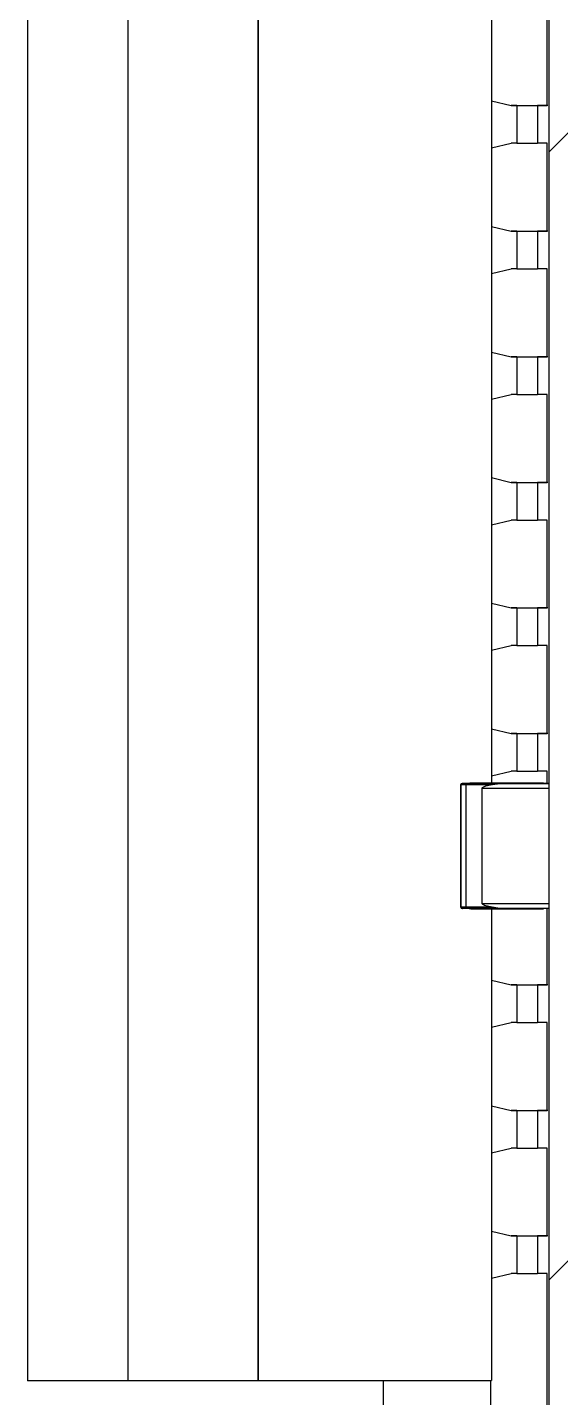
# Model space of a CAD drawing. Header units: millimetres. Extents: x -1 to 366, y 0 to 340.
# Drawn here: x 155.99 to 158.12, y 247.76 to 253.22 of the extents above; entities that cross this region are included whole.
import ezdxf

# ---------------------------------------------------------------- set-up
doc = ezdxf.new("R2010")
doc.units = ezdxf.units.MM
pattern_1 = [(45, (-418.589, -72.4933), (-2.245064, 2.245064), [])]

msp = doc.modelspace()

# ---------------------------------------------------------------- hatches: boundary and pattern name
at = {"linetype": 'Continuous', "lineweight": 18}
h = msp.add_hatch(dxfattribs=at)
h.set_pattern_fill('ANSI31', style=0)
h.set_pattern_definition(pattern_1)
h.paths.add_polyline_path([(158.0699, 268.3267), (158.0699, 246.3457), (158.8696, 246.3457), (158.8696, 268.3267)], flags=0)
h = msp.add_hatch(dxfattribs=at)
h.set_pattern_fill('ANSI31', style=0)
h.set_pattern_definition(pattern_1)
edge = h.paths.add_edge_path(flags=0)
edge.add_line((242.6483, 229.8011), (242.6574, 230.8011))
edge.add_arc((241.6575, 230.8102), 1, 359.4791, 449.4791)
edge.add_line((241.6665, 231.8101), (161.3305, 232.5405))
edge.add_arc((161.4214, 242.54), 10, 209.47532, 269.47914, ccw=False)
edge.add_line((152.7157, 237.6196), (142.9149, 237.6196))
edge.add_arc((142.9149, 247.6196), 10, 237.60016, 270, ccw=False)
edge.add_line((137.5566, 239.1763), (131.5378, 242.9959))
edge.add_arc((136.896, 251.4392), 10, 201.98008, 237.60016, ccw=False)
edge.add_arc((126.6956, 247.3221), 1, 21.9801, 90)
edge.add_line((126.6956, 248.3221), (126.135, 248.3221))
edge.add_arc((126.135, 247.3221), 1, 90, 180)
edge.add_line((125.135, 247.3221), (125.135, 244.0592))
edge.add_line((125.135, 244.0592), (152.6157, 226.6196))
edge.add_line((152.6157, 226.6196), (152.643, 229.6193))
edge.add_line((152.643, 229.6193), (241.6393, 228.8102))
edge.add_arc((241.6484, 229.8102), 1, 269.4791, 359.4791)

# ---------------------------------------------------------------- linework, layer by layer
at = {"color": 7, "linetype": 'Continuous', "lineweight": 25}
for p, q in [((155.9916, 262.2846), (155.9916, 247.8296)), ((156.3916, 262.2846), (156.3916, 247.8296)), ((156.9112, 247.8296), (156.9112, 262.2846)), ((156.9116, 262.2846), (156.9116, 247.8296)), ((158.0699, 261.6079), (158.0699, 246.3457)), ((157.8416, 255.5666), (157.8416, 250.2072)), ((158.0636, 252.9046), (158.0636, 253.2546)), ((157.8416, 252.9232), (157.9195, 252.9046)), ((157.9421, 252.9046), (157.9195, 252.9046)), ((157.9195, 252.9046), (157.9968, 252.9046)), ((157.9421, 252.9046), (157.9421, 252.7546)), ((157.9421, 252.9046), (158.0248, 252.9046)), ((157.9968, 252.9046), (158.0452, 252.9046)), ((158.0653, 252.9046), (158.0248, 252.9046)), ((158.0248, 252.9046), (158.0248, 252.7546)), ((158.0452, 252.9046), (158.0636, 252.9046)), ((157.8416, 252.736), (157.9195, 252.7546)), ((157.9421, 252.7546), (157.9195, 252.7546)), ((157.9421, 252.7546), (158.0248, 252.7546)), ((158.0636, 252.7546), (158.0248, 252.7546)), ((158.0636, 252.4046), (158.0636, 252.7546)), ((157.8416, 252.4232), (157.9195, 252.4046)), ((157.9421, 252.4046), (157.9195, 252.4046)), ((157.9195, 252.4046), (157.9968, 252.4046)), ((157.9421, 252.4046), (157.9421, 252.2546)), ((157.9421, 252.4046), (158.0248, 252.4046)), ((157.9968, 252.4046), (158.0452, 252.4046)), ((158.0653, 252.4046), (158.0248, 252.4046)), ((158.0248, 252.4046), (158.0248, 252.2546)), ((158.0452, 252.4046), (158.0636, 252.4046)), ((157.8416, 252.236), (157.9195, 252.2546)), ((157.9421, 252.2546), (157.9195, 252.2546)), ((157.9421, 252.2546), (158.0248, 252.2546)), ((158.0636, 252.2546), (158.0248, 252.2546)), ((158.0636, 251.9046), (158.0636, 252.2546)), ((157.8416, 251.9232), (157.9195, 251.9046)), ((157.9421, 251.9046), (157.9195, 251.9046)), ((157.9195, 251.9046), (157.9968, 251.9046)), ((157.9421, 251.9046), (157.9421, 251.7546)), ((157.9421, 251.9046), (158.0248, 251.9046)), ((157.9968, 251.9046), (158.0452, 251.9046)), ((158.0653, 251.9046), (158.0248, 251.9046)), ((158.0248, 251.9046), (158.0248, 251.7546)), ((158.0452, 251.9046), (158.0636, 251.9046)), ((157.8416, 251.736), (157.9195, 251.7546)), ((157.9421, 251.7546), (157.9195, 251.7546)), ((157.9421, 251.7546), (158.0248, 251.7546)), ((158.0636, 251.7546), (158.0248, 251.7546)), ((158.0636, 251.4046), (158.0636, 251.7546)), ((157.8416, 251.4232), (157.9195, 251.4046)), ((157.9421, 251.4046), (157.9195, 251.4046)), ((157.9195, 251.4046), (157.9968, 251.4046)), ((157.9421, 251.4046), (157.9421, 251.2546)), ((157.9421, 251.4046), (158.0248, 251.4046)), ((157.9968, 251.4046), (158.0452, 251.4046)), ((158.0653, 251.4046), (158.0248, 251.4046)), ((158.0248, 251.4046), (158.0248, 251.2546)), ((158.0452, 251.4046), (158.0636, 251.4046)), ((157.8416, 251.236), (157.9195, 251.2546)), ((157.9421, 251.2546), (157.9195, 251.2546)), ((157.9421, 251.2546), (158.0248, 251.2546)), ((158.0636, 251.2546), (158.0248, 251.2546)), ((158.0636, 250.9046), (158.0636, 251.2546)), ((157.8416, 250.9232), (157.9195, 250.9046)), ((157.9421, 250.9046), (157.9195, 250.9046)), ((157.9195, 250.9046), (157.9968, 250.9046)), ((157.9421, 250.9046), (157.9421, 250.7546)), ((157.9421, 250.9046), (158.0248, 250.9046)), ((157.9968, 250.9046), (158.0452, 250.9046)), ((158.0653, 250.9046), (158.0248, 250.9046)), ((158.0248, 250.9046), (158.0248, 250.7546)), ((158.0452, 250.9046), (158.0636, 250.9046)), ((157.8416, 250.736), (157.9195, 250.7546)), ((157.9421, 250.7546), (157.9195, 250.7546)), ((157.9421, 250.7546), (158.0248, 250.7546)), ((158.0636, 250.7546), (158.0248, 250.7546)), ((158.0636, 250.4046), (158.0636, 250.7546)), ((157.8416, 250.4232), (157.9195, 250.4046)), ((157.9421, 250.4046), (157.9195, 250.4046)), ((157.9195, 250.4046), (157.9968, 250.4046)), ((157.9421, 250.4046), (157.9421, 250.2546)), ((157.9421, 250.4046), (158.0248, 250.4046)), ((157.9968, 250.4046), (158.0452, 250.4046)), ((158.0653, 250.4046), (158.0248, 250.4046)), ((158.0248, 250.4046), (158.0248, 250.2546)), ((158.0452, 250.4046), (158.0636, 250.4046)), ((157.8416, 250.236), (157.9195, 250.2546)), ((157.9421, 250.2546), (157.9195, 250.2546)), ((157.9421, 250.2546), (158.0248, 250.2546)), ((158.0636, 250.2546), (158.0248, 250.2546)), ((158.0636, 250.2062), (158.0636, 250.2546)), ((157.7183, 250.2002), (157.7182, 250.2002)), ((157.7182, 250.2002), (157.7182, 249.7142)), ((157.7183, 249.7142), (157.7183, 250.2002)), ((157.7188, 250.2002), (157.7183, 250.2002)), ((157.719, 250.2002), (157.7188, 250.2002)), ((157.7188, 250.2002), (157.7188, 249.7142)), ((157.739, 250.2002), (157.719, 250.2002)), ((157.719, 249.7142), (157.719, 250.2002)), ((157.7242, 250.2062), (157.7243, 250.2062)), ((157.7381, 250.2062), (157.7242, 250.2062)), ((157.7243, 250.2062), (157.7521, 250.2062)), ((157.7248, 250.2062), (157.725, 250.2062)), ((157.7388, 250.2062), (157.7248, 250.2062)), ((157.725, 250.2062), (157.739, 250.2062)), ((157.7519, 250.2062), (157.7381, 250.2062)), ((157.7526, 250.2062), (157.7388, 250.2062)), ((157.739, 250.2062), (157.8754, 250.2062)), ((157.8367, 250.2002), (157.739, 250.2002)), ((157.739, 250.2002), (157.739, 249.7142)), ((157.7527, 250.2062), (157.7526, 250.2062)), ((158.049, 250.2062), (157.7527, 250.2062)), ((157.7582, 250.2072), (157.759, 250.2072)), ((157.7582, 250.2072), (158.0482, 250.2072)), ((158.049, 250.2072), (157.759, 250.2072)), ((157.8358, 250.2002), (157.8746, 250.2062)), ((157.8754, 250.2062), (157.8367, 250.2002)), ((158.049, 250.2072), (158.0482, 250.2072)), ((158.0688, 250.2062), (158.0488, 250.2062)), ((158.049, 250.2062), (158.049, 250.2072)), ((157.8027, 250.1862), (157.8027, 249.7282)), ((157.7182, 249.7142), (157.7183, 249.7142)), ((157.7183, 249.7142), (157.7188, 249.7142)), ((157.7188, 249.7142), (157.719, 249.7142)), ((157.719, 249.7142), (157.739, 249.7142)), ((157.7243, 249.7082), (157.7242, 249.7082)), ((157.7248, 249.7082), (157.7243, 249.7082)), ((157.725, 249.7082), (157.7248, 249.7082)), ((157.739, 249.7082), (157.725, 249.7082)), ((157.7521, 249.7082), (157.725, 249.7082)), ((157.739, 249.7142), (157.8367, 249.7142)), ((157.8754, 249.7082), (157.739, 249.7082)), ((157.8746, 249.7082), (157.8358, 249.7142)), ((157.8367, 249.7142), (157.8754, 249.7082)), ((158.0683, 249.7082), (158.0483, 249.7082)), ((158.0636, 249.4046), (158.0636, 249.7082)), ((157.759, 249.7072), (157.7582, 249.7072)), ((157.759, 249.7072), (158.0487, 249.7072)), ((157.8416, 249.7072), (157.8416, 247.8296)), ((158.0487, 249.7072), (158.0488, 249.7072)), ((157.8416, 249.4232), (157.9195, 249.4046)), ((157.9421, 249.4046), (157.9195, 249.4046)), ((157.9195, 249.4046), (157.9968, 249.4046)), ((157.9421, 249.4046), (157.9421, 249.2546)), ((157.9421, 249.4046), (158.0248, 249.4046)), ((157.9968, 249.4046), (158.0452, 249.4046)), ((158.0653, 249.4046), (158.0248, 249.4046)), ((158.0248, 249.4046), (158.0248, 249.2546)), ((158.0452, 249.4046), (158.0636, 249.4046)), ((157.8416, 249.236), (157.9195, 249.2546)), ((157.9421, 249.2546), (157.9195, 249.2546)), ((157.9421, 249.2546), (158.0248, 249.2546)), ((158.0636, 249.2546), (158.0248, 249.2546)), ((158.0636, 248.9046), (158.0636, 249.2546)), ((157.8416, 248.9232), (157.9195, 248.9046)), ((157.9421, 248.9046), (157.9195, 248.9046)), ((157.9195, 248.9046), (157.9968, 248.9046)), ((157.9421, 248.9046), (157.9421, 248.7546)), ((157.9421, 248.9046), (158.0248, 248.9046)), ((157.9968, 248.9046), (158.0452, 248.9046)), ((158.0653, 248.9046), (158.0248, 248.9046)), ((158.0248, 248.9046), (158.0248, 248.7546)), ((158.0452, 248.9046), (158.0636, 248.9046)), ((157.8416, 248.736), (157.9195, 248.7546)), ((157.9421, 248.7546), (157.9195, 248.7546)), ((157.9421, 248.7546), (158.0248, 248.7546)), ((158.0636, 248.7546), (158.0248, 248.7546)), ((158.0636, 248.4046), (158.0636, 248.7546)), ((157.8416, 248.4232), (157.9195, 248.4046)), ((157.9421, 248.4046), (157.9195, 248.4046)), ((157.9195, 248.4046), (157.9968, 248.4046)), ((157.9421, 248.4046), (157.9421, 248.2546)), ((157.9421, 248.4046), (158.0248, 248.4046)), ((157.9968, 248.4046), (158.0452, 248.4046)), ((158.0653, 248.4046), (158.0248, 248.4046)), ((158.0248, 248.4046), (158.0248, 248.2546)), ((158.0452, 248.4046), (158.0636, 248.4046)), ((157.8416, 248.236), (157.9195, 248.2546)), ((157.9421, 248.2546), (157.9195, 248.2546)), ((157.9421, 248.2546), (158.0248, 248.2546)), ((158.0636, 248.2546), (158.0248, 248.2546)), ((158.0636, 247.6916), (158.0636, 248.2546)), ((155.9916, 247.8296), (155.9912, 247.8296)), ((155.9916, 247.8296), (156.3916, 247.8296)), ((156.3912, 247.8296), (156.9112, 247.8296)), ((156.9116, 247.8296), (156.9112, 247.8296)), ((156.9116, 247.8296), (157.8416, 247.8296)), ((157.4106, 246.7546), (157.4106, 247.8296)), ((157.8381, 247.6926), (157.8381, 247.8296))]:
    msp.add_line(p, q, dxfattribs=at)
for centre, radius, start, end in [((157.7242, 250.2002), 0.006, 90, 180), ((157.7242, 250.2002), 0.006, 90, 180), ((157.7243, 250.2002), 0.006, 90, 180), ((157.7248, 250.2002), 0.006, 90, 180), ((157.7248, 250.2002), 0.006, 90, 180), ((157.725, 250.2002), 0.006, 90, 180), ((155.9469, 250.2017), 1.7921, 359.952, 0.1439), ((157.7582, 250.1872), 0.02, 90, 108.1949), ((157.759, 250.1872), 0.02, 90, 108.1949), ((157.7242, 249.7142), 0.006, 180, 270), ((157.7242, 249.7142), 0.006, 180, 270), ((157.7243, 249.7142), 0.006, 180, 270), ((157.7248, 249.7142), 0.006, 180, 270), ((157.7248, 249.7142), 0.006, 180, 270), ((157.725, 249.7142), 0.006, 180, 270), ((155.9469, 249.7127), 1.7921, 359.8561, 0.048), ((157.7582, 249.7272), 0.02, 251.8051, 270), ((157.759, 249.7272), 0.02, 251.8051, 270)]:
    msp.add_arc(centre, radius, start, end, dxfattribs=at)
for points, knots in [([(157.8027, 250.1862), (157.8031, 250.1869), (157.804, 250.1884), (157.8074, 250.1912), (157.818, 250.1963), (157.8286, 250.1985), (157.8367, 250.2002)], [0, 0, 0, 0, 0.063516, 0.140407, 0.346313, 1, 1, 1, 1]), ([(157.8754, 250.2062), (157.8985, 250.2062), (157.9365, 250.2062), (157.9873, 250.2062), (158.0291, 250.2062), (158.0557, 250.2062), (158.069, 250.2062)], [0, 0, 0, 0, 0.340318, 0.560123, 0.780037, 1, 1, 1, 1]), ([(158.069, 250.2062), (158.069, 250.2058), (158.0691, 250.2051), (158.0691, 250.2019), (158.0691, 250.1983), (158.0691, 250.1949), (158.0691, 250.1907), (158.0691, 250.1877), (158.0691, 250.1862)], [0, 0, 0, 0, 0.251609, 0.497333, 0.617119, 0.736248, 0.861835, 1, 1, 1, 1]), ([(158.0691, 250.1862), (158.0276, 250.1862), (157.9443, 250.1862), (157.8501, 250.1862), (157.8027, 250.1862)], [0, 0, 0, 0, 0.497588, 1, 1, 1, 1]), ([(157.8027, 249.7282), (157.8501, 249.7282), (157.9443, 249.7282), (158.0276, 249.7282), (158.0691, 249.7282)], [0, 0, 0, 0, 0.502412, 1, 1, 1, 1]), ([(157.8367, 249.7142), (157.8286, 249.7158), (157.818, 249.718), (157.8074, 249.7232), (157.804, 249.726), (157.8031, 249.7275), (157.8027, 249.7282)], [0, 0, 0, 0, 0.654226, 0.859963, 0.93668, 1, 1, 1, 1]), ([(158.069, 249.7082), (158.0484, 249.7082), (158.0143, 249.7082), (157.964, 249.7082), (157.9203, 249.7082), (157.8904, 249.7082), (157.8754, 249.7082)], [0, 0, 0, 0, 0.339816, 0.559693, 0.779723, 1, 1, 1, 1]), ([(158.0691, 249.7282), (158.0691, 249.7268), (158.0691, 249.724), (158.0691, 249.7187), (158.0691, 249.7132), (158.0691, 249.709), (158.069, 249.7085), (158.069, 249.7082)], [0, 0, 0, 0, 0.123451, 0.244498, 0.498338, 0.724178, 1, 1, 1, 1])]:
    msp.add_open_spline(points, degree=3, knots=knots, dxfattribs=at)

doc.saveas('drawing.dxf')
